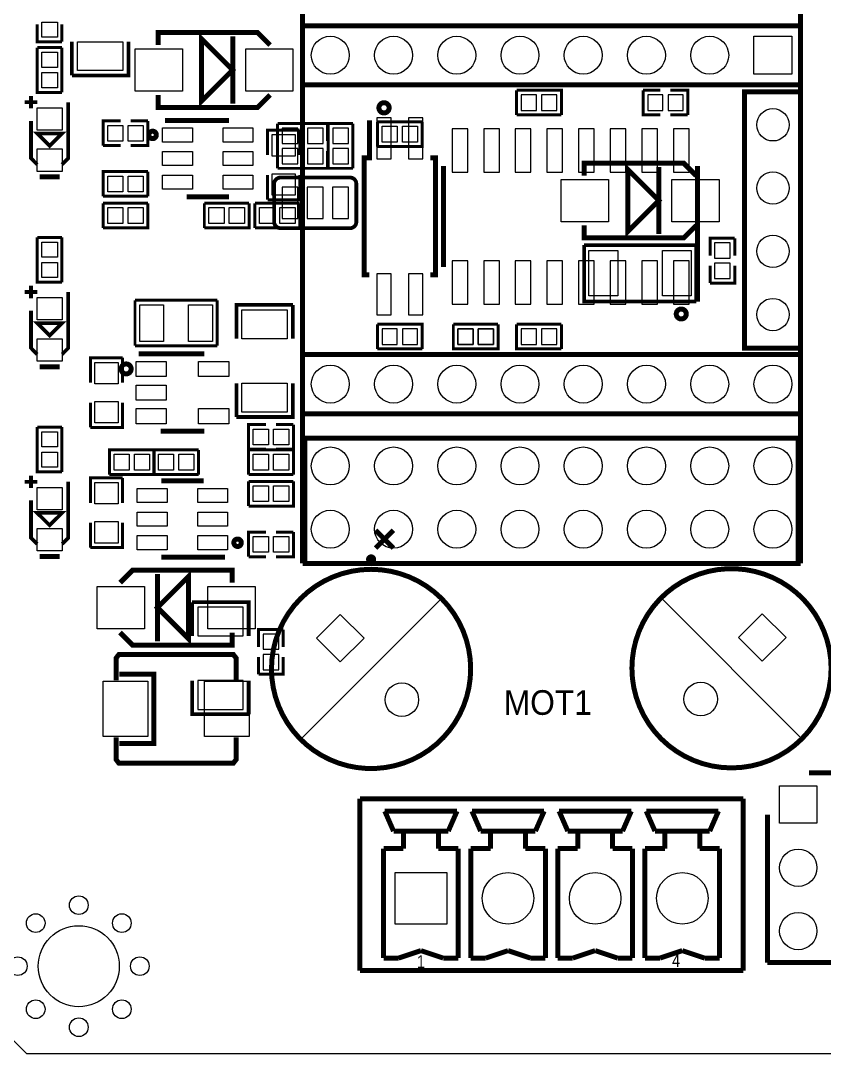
# Model space of a CAD drawing. Extents: x -23 to 189, y -20 to 117.
# Drawn here: x 24.49 to 56.77, y -1.14 to 40.34 of the extents above; entities that cross this region are included whole.
import ezdxf
from ezdxf.enums import TextEntityAlignment as Align

# ---------------------------------------------------------------- set-up
doc = ezdxf.new("R2010")
doc.units = 0
doc.header["$MEASUREMENT"] = 0
for name, color, linetype in [('BOTTOM', 132, 'CONTINUOUS'), ('OUTLINE', 7, 'CONTINUOUS'), ('SILKSCREEN_BOTTOM', 230, 'CONTINUOUS'), ('SILKSCREEN_TOP', 7, 'CONTINUOUS'), ('TOP', 1, 'CONTINUOUS')]:
    doc.layers.add(name, color=color, linetype=linetype)

msp = doc.modelspace()

# ---------------------------------------------------------------- linework, layer by layer
at = {"layer": 'BOTTOM'}
for points in [[(53.94452, 39.71036), (55.46852, 39.71036), (55.46852, 38.18636), (53.94452, 38.18636)], [(45.20438, 36.73348), (45.20438, 37.3634), (44.59478, 37.3634), (44.59478, 36.73348)], [(46.02226, 36.73348), (46.02226, 37.3634), (45.41266, 37.3634), (45.41266, 36.73348)], [(50.28438, 36.73348), (50.28438, 37.3634), (49.67478, 37.3634), (49.67478, 36.73348)], [(51.10226, 36.73348), (51.10226, 37.3634), (50.49266, 37.3634), (50.49266, 36.73348)], [(39.37508, 36.4363), (38.79596, 36.4363), (38.79596, 34.7853), (39.37508, 34.7853)], [(40.64508, 36.4363), (40.06596, 36.4363), (40.06596, 34.7853), (40.64508, 34.7853)], [(34.99104, 35.41014), (35.62096, 35.41014), (35.62096, 36.01974), (34.99104, 36.01974)], [(36.00704, 35.41014), (36.63696, 35.41014), (36.63696, 36.01974), (36.00704, 36.01974)], [(37.65296, 36.01974), (37.02304, 36.01974), (37.02304, 35.41014), (37.65296, 35.41014)], [(41.81856, 34.25571), (42.44848, 34.25571), (42.44848, 35.99561), (41.81856, 35.99561)], [(43.08856, 34.25571), (43.71848, 34.25571), (43.71848, 35.99561), (43.08856, 35.99561)], [(44.35856, 34.25571), (44.98848, 34.25571), (44.98848, 35.99561), (44.35856, 35.99561)], [(45.62856, 34.25571), (46.25848, 34.25571), (46.25848, 35.99561), (45.62856, 35.99561)], [(46.89856, 34.25571), (47.52848, 34.25571), (47.52848, 35.99561), (46.89856, 35.99561)], [(48.16856, 34.25571), (48.79848, 34.25571), (48.79848, 35.99561), (48.16856, 35.99561)], [(49.43856, 34.25571), (50.06848, 34.25571), (50.06848, 35.99561), (49.43856, 35.99561)], [(50.70856, 34.25571), (51.33848, 34.25571), (51.33848, 35.99561), (50.70856, 35.99561)], [(34.99104, 34.59226), (35.62096, 34.59226), (35.62096, 35.20186), (34.99104, 35.20186)], [(36.00704, 34.59226), (36.63696, 34.59226), (36.63696, 35.20186), (36.00704, 35.20186)], [(37.65296, 35.20186), (37.02304, 35.20186), (37.02304, 34.59226), (37.65296, 34.59226)], [(35.6235, 32.385), (35.6235, 33.655), (34.9885, 33.655), (34.9885, 32.385)], [(36.6395, 32.385), (36.6395, 33.655), (36.0045, 33.655), (36.0045, 32.385)], [(37.6555, 32.385), (37.6555, 33.655), (37.0205, 33.655), (37.0205, 32.385)], [(52.35956, 30.80258), (52.98948, 30.80258), (52.98948, 31.41218), (52.35956, 31.41218)], [(41.81856, 28.95727), (42.44848, 28.95727), (42.44848, 30.69717), (41.81856, 30.69717)], [(43.08856, 28.95727), (43.71848, 28.95727), (43.71848, 30.69717), (43.08856, 30.69717)], [(44.35856, 28.95727), (44.98848, 28.95727), (44.98848, 30.69717), (44.35856, 30.69717)], [(45.62856, 28.95727), (46.25848, 28.95727), (46.25848, 30.69717), (45.62856, 30.69717)], [(46.89856, 28.95727), (47.52848, 28.95727), (47.52848, 30.69717), (46.89856, 30.69717)], [(48.16856, 28.95727), (48.79848, 28.95727), (48.79848, 30.69717), (48.16856, 30.69717)], [(49.43856, 28.95727), (50.06848, 28.95727), (50.06848, 30.69717), (49.43856, 30.69717)], [(50.70856, 28.95727), (51.33848, 28.95727), (51.33848, 30.69717), (50.70856, 30.69717)], [(52.35956, 29.9847), (52.98948, 29.9847), (52.98948, 30.5943), (52.35956, 30.5943)], [(39.37508, 30.16758), (38.79596, 30.16758), (38.79596, 28.51658), (39.37508, 28.51658)], [(40.64508, 30.16758), (40.06596, 30.16758), (40.06596, 28.51658), (40.64508, 28.51658)], [(39.61638, 27.33548), (39.61638, 27.9654), (39.00678, 27.9654), (39.00678, 27.33548)], [(40.43426, 27.33548), (40.43426, 27.9654), (39.82466, 27.9654), (39.82466, 27.33548)], [(42.05478, 27.9654), (42.05478, 27.33548), (42.66438, 27.33548), (42.66438, 27.9654)], [(42.87266, 27.9654), (42.87266, 27.33548), (43.48226, 27.33548), (43.48226, 27.9654)], [(44.59478, 27.9654), (44.59478, 27.33548), (45.20438, 27.33548), (45.20438, 27.9654)], [(45.41266, 27.9654), (45.41266, 27.33548), (46.02226, 27.33548), (46.02226, 27.9654)], [(31.60141, 15.62735), (33.42259, 15.62735), (33.42259, 16.78813), (31.60141, 16.78813)], [(36.374137, 15.53972), (37.32784, 16.493423), (38.281543, 15.53972), (37.32784, 14.586017)], [(54.2798, 16.518823), (55.233503, 15.56512), (54.2798, 14.611417), (53.326097, 15.56512)], [(34.22904, 15.09014), (34.85896, 15.09014), (34.85896, 15.69974), (34.22904, 15.69974)], [(34.22904, 14.27226), (34.85896, 14.27226), (34.85896, 14.88186), (34.22904, 14.88186)], [(31.60141, 12.67587), (33.42259, 12.67587), (33.42259, 13.83665), (31.60141, 13.83665)], [(54.97195, 9.60755), (56.47309, 9.60755), (56.47309, 8.10641), (54.97195, 8.10641)], [(41.60139, 4.05511), (39.53129, 4.05511), (39.53129, 6.12521), (41.60139, 6.12521)]]:
    msp.add_lwpolyline(points, close=True, dxfattribs=at)
for centre, radius in [((36.92652, 38.94836), 0.762), ((39.46652, 38.94836), 0.762), ((42.00652, 38.94836), 0.762), ((44.54652, 38.94836), 0.762), ((47.08652, 38.94836), 0.762), ((49.62652, 38.94836), 0.762), ((52.16652, 38.94836), 0.762), ((54.70652, 36.15436), 0.65024), ((54.70652, 33.61436), 0.65024), ((54.70652, 31.07436), 0.65024), ((54.70652, 28.53436), 0.65024), ((36.92652, 25.74036), 0.762), ((39.46652, 25.74036), 0.762), ((42.00652, 25.74036), 0.762), ((44.54652, 25.74036), 0.762), ((47.08652, 25.74036), 0.762), ((49.62652, 25.74036), 0.762), ((52.16652, 25.74036), 0.762), ((54.70652, 25.74036), 0.762), ((36.92652, 22.4536), 0.762), ((39.46652, 22.4536), 0.762), ((42.00652, 22.4536), 0.762), ((44.54652, 22.4536), 0.762), ((47.08652, 22.4536), 0.762), ((49.62652, 22.4536), 0.762), ((52.16652, 22.4536), 0.762), ((54.70652, 22.4536), 0.762), ((36.92652, 19.9136), 0.762), ((39.46652, 19.9136), 0.762), ((42.00652, 19.9136), 0.762), ((44.54652, 19.9136), 0.762), ((47.08652, 19.9136), 0.762), ((49.62652, 19.9136), 0.762), ((52.16652, 19.9136), 0.762), ((54.70652, 19.9136), 0.762), ((39.8018, 13.06576), 0.67437), ((51.80584, 13.09116), 0.67437), ((55.72252, 6.31698), 0.75057), ((44.06646, 5.09016), 1.03505), ((47.56658, 5.09016), 1.03505), ((51.0667, 5.09016), 1.03505), ((26.82494, 4.81584), 0.37465), ((25.0952, 4.09448), 0.37465), ((28.55468, 4.09448), 0.37465), ((55.72252, 3.77698), 0.75057), ((26.82494, 2.36474), 1.6256), ((24.37384, 2.36474), 0.37465), ((29.27604, 2.36474), 0.37465), ((25.0952, 0.635), 0.37465), ((28.55468, 0.635), 0.37465), ((26.82494, -0.08636), 0.37465)]:
    msp.add_circle(centre, radius, dxfattribs=at)
at = {"layer": 'OUTLINE'}
msp.add_lwpolyline([(135.8265, 108.966), (133.92912, 110.86338), (24.72182, 110.86338), (22.82444, 108.966), (0, 108.966), (0, 0.762), (22.82444, 0.762), (24.72182, -1.13538), (133.92912, -1.13538), (135.8265, 0.762), (177.038, 0.762), (177.038, 108.966)], close=True, dxfattribs=at)
at = {"layer": 'SILKSCREEN_BOTTOM'}
for points, const_width in [([(44.40936, 37.54374), (46.20768, 37.54374), (46.20768, 36.55314)], 0.11938), ([(44.40936, 36.55314), (44.40936, 37.54374)], 0.11938), ([(50.18786, 36.55314), (49.48936, 36.55314), (49.48936, 37.54374)], 0.11938), ([(50.18786, 37.54374), (49.48936, 37.54374)], 0.11938), ([(50.58918, 37.54374), (51.28768, 37.54374), (51.28768, 36.55314)], 0.11938), ([(44.40936, 36.55314), (46.20768, 36.55314)], 0.11938), ([(50.58918, 36.55314), (51.28768, 36.55314)], 0.11938), ([(35.8013, 36.20516), (35.8013, 34.40684), (34.8107, 34.40684)], 0.11938), ([(34.8107, 36.20516), (35.8013, 36.20516)], 0.11938), ([(34.8107, 36.20516), (34.8107, 34.40684)], 0.11938), ([(35.8267, 35.50666), (35.8267, 36.20516), (36.8173, 36.20516)], 0.11938), ([(36.8173, 35.50666), (36.8173, 36.20516)], 0.11938), ([(36.8427, 34.40684), (36.8427, 36.20516), (37.8333, 36.20516)], 0.11938), ([(37.8333, 34.40684), (37.8333, 36.20516)], 0.11938), ([(38.49624, 36.33724), (38.49624, 34.82594), (38.2905, 34.82594), (38.2905, 30.12694), (38.49624, 30.12694)], 0.20066), ([(36.8173, 35.10534), (36.8173, 34.40684), (35.8267, 34.40684)], 0.11938), ([(35.8267, 35.10534), (35.8267, 34.40684)], 0.11938), ([(40.9448, 34.82594), (41.15054, 34.82594), (41.15054, 30.12694), (40.9448, 30.12694)], 0.20066), ([(37.8333, 34.40684), (36.8427, 34.40684)], 0.11938), ([(41.4782, 30.44698), (41.4782, 34.5059)], 0.20066), ([(51.67884, 29.0576), (51.67884, 34.5059)], 0.20066), ([(37.719, 34.036), (34.925, 34.036)], 0.1524), ([(34.671, 32.258), (34.671, 33.782)], 0.1524), ([(37.973, 32.258), (37.973, 33.782)], 0.1524), ([(37.719, 32.004), (34.925, 32.004)], 0.1524), ([(52.17922, 30.8991), (52.17922, 31.5976), (53.16982, 31.5976)], 0.11938), ([(53.16982, 30.8991), (53.16982, 31.5976)], 0.11938), ([(53.16982, 30.49778), (53.16982, 29.79928), (52.17922, 29.79928)], 0.11938), ([(52.17922, 30.49778), (52.17922, 29.79928)], 0.11938), ([(38.82136, 28.14574), (40.61968, 28.14574), (40.61968, 27.15514)], 0.11938), ([(38.82136, 27.15514), (38.82136, 28.14574)], 0.11938), ([(43.66768, 27.15514), (41.86936, 27.15514), (41.86936, 28.14574)], 0.11938), ([(43.66768, 28.14574), (41.86936, 28.14574)], 0.11938), ([(43.66768, 28.14574), (43.66768, 27.15514)], 0.11938), ([(46.20768, 27.15514), (44.40936, 27.15514), (44.40936, 28.14574)], 0.11938), ([(46.20768, 28.14574), (44.40936, 28.14574)], 0.11938), ([(46.20768, 28.14574), (46.20768, 27.15514)], 0.11938), ([(38.82136, 27.15514), (40.61968, 27.15514)], 0.11938), ([(33.64738, 15.63116), (33.64738, 16.98244), (31.37662, 16.98244)], 0.14986), ([(31.37662, 15.63116), (31.37662, 16.98244)], 0.14986), ([(34.0487, 15.18666), (34.0487, 15.88516), (35.0393, 15.88516)], 0.11938), ([(35.0393, 15.18666), (35.0393, 15.88516)], 0.11938), ([(35.0393, 14.78534), (35.0393, 14.08684), (34.0487, 14.08684)], 0.11938), ([(34.0487, 14.78534), (34.0487, 14.08684)], 0.11938), ([(31.37662, 13.83284), (31.37662, 12.48156), (33.64738, 12.48156)], 0.14986), ([(33.64738, 13.83284), (33.64738, 12.48156)], 0.14986)]:
    msp.add_lwpolyline(points, dxfattribs=dict(at, const_width=const_width))
for points, const_width in [([(39.29126, 36.83762, 1.000438), (38.87978, 36.83508, 0.999563), (39.29126, 36.83762)], 0.20066), ([(34.671, 33.782, -0.414214), (34.925, 34.036)], 0.1524), ([(37.719, 34.036, -0.414214), (37.973, 33.782)], 0.1524), ([(34.925, 32.004, -0.414214), (34.671, 32.258)], 0.1524), ([(37.973, 32.258, -0.414214), (37.719, 32.004)], 0.1524), ([(51.22418, 28.55722, 1.002445), (50.82286, 28.55468, 0.997561), (51.22418, 28.55722)], 0.20066)]:
    msp.add_lwpolyline(points, format="xyb", dxfattribs=dict(at, const_width=const_width))
at = {"layer": 'SILKSCREEN_TOP'}
for points, const_width in [([(35.814, 18.542), (35.81654, 49.48174)], 0.20066), ([(55.8165, 18.542), (55.8165, 49.48174)], 0.20066), ([(25.1587, 40.18534), (25.1587, 39.48684), (26.1493, 39.48684)], 0.11938), ([(26.1493, 40.18534), (26.1493, 39.48684)], 0.11938), ([(35.91052, 40.13454), (55.72252, 40.13454)], 0.20066), ([(30.00756, 39.35476), (30.00756, 39.85514), (34.00806, 39.85514), (34.50844, 39.35476)], 0.20066), ([(33.0073, 38.354), (31.75762, 39.60368), (31.75762, 37.10432), (33.0073, 38.354)], 0.20066), ([(28.82138, 39.48684), (28.82138, 38.13556), (26.55062, 38.13556)], 0.14986), ([(26.55062, 39.48684), (26.55062, 38.13556)], 0.14986), ([(33.0073, 37.00526), (33.0073, 39.70274)], 0.20066), ([(25.1587, 39.25316), (25.1587, 37.45484), (26.1493, 37.45484)], 0.11938), ([(26.1493, 39.25316), (25.1587, 39.25316)], 0.11938), ([(26.1493, 39.25316), (26.1493, 37.45484)], 0.11938), ([(35.91052, 37.75964), (55.72252, 37.75964)], 0.20066), ([(24.9047, 36.80968), (24.9047, 37.31006)], 0.14986), ([(34.50844, 37.35324), (34.00806, 36.85286), (30.00756, 36.85286), (30.00756, 37.35324)], 0.20066), ([(25.15362, 37.06114), (24.65324, 37.06114)], 0.14986), ([(26.4033, 37.06114), (26.4033, 34.8107), (26.15438, 34.55924)], 0.14986), ([(25.15362, 34.55924), (24.9047, 34.8107), (24.9047, 36.3093)], 0.14986), ([(28.50134, 36.3093), (27.80284, 36.3093), (27.80284, 35.3187)], 0.11938), ([(28.90266, 35.3187), (29.60116, 35.3187), (29.60116, 36.3093)], 0.11938), ([(28.90266, 36.3093), (29.60116, 36.3093)], 0.11938), ([(30.2895, 36.33216), (32.8549, 36.33216)], 0.20066), ([(38.82136, 35.28314), (40.61968, 35.28314), (40.61968, 36.27374)], 0.11938), ([(38.82136, 36.27374), (38.82136, 35.28314)], 0.11938), ([(38.82136, 36.27374), (40.61968, 36.27374)], 0.11938), ([(25.654, 35.31108), (25.15362, 35.80892), (26.15438, 35.80892), (25.654, 35.31108)], 0.14986), ([(34.40684, 34.94278), (34.40684, 35.94354), (35.69716, 35.94354)], 0.11938), ([(35.69716, 34.94278), (35.69716, 35.94354)], 0.11938), ([(28.50134, 35.3187), (27.80284, 35.3187)], 0.11938), ([(47.12208, 34.1122), (47.12208, 34.61258), (51.12258, 34.61258), (51.62296, 34.1122)], 0.20066), ([(50.12182, 33.11144), (48.87214, 34.36112), (48.87214, 31.86176), (50.12182, 33.11144)], 0.20066), ([(50.12182, 31.7627), (50.12182, 34.46018)], 0.20066), ([(26.05278, 34.05886), (25.25522, 34.05886)], 0.20066), ([(29.60116, 34.2773), (27.80284, 34.2773), (27.80284, 33.2867)], 0.11938), ([(29.60116, 33.2867), (29.60116, 34.2773)], 0.11938), ([(35.69716, 34.14522), (35.69716, 33.14446), (34.40684, 33.14446)], 0.11938), ([(34.40684, 34.14522), (34.40684, 33.14446)], 0.11938), ([(29.60116, 33.2867), (27.80284, 33.2867)], 0.11938), ([(31.1531, 33.26384), (32.8549, 33.26384)], 0.20066), ([(27.80284, 32.0167), (29.60116, 32.0167), (29.60116, 33.0073)], 0.11938), ([(27.80284, 33.0073), (27.80284, 32.0167)], 0.11938), ([(27.80284, 33.0073), (29.60116, 33.0073)], 0.11938), ([(31.86684, 32.0167), (33.66516, 32.0167), (33.66516, 33.0073)], 0.11938), ([(31.86684, 33.0073), (31.86684, 32.0167)], 0.11938), ([(31.86684, 33.0073), (33.66516, 33.0073)], 0.11938), ([(33.89884, 32.0167), (35.69716, 32.0167), (35.69716, 33.0073)], 0.11938), ([(33.89884, 33.0073), (33.89884, 32.0167)], 0.11938), ([(33.89884, 33.0073), (35.69716, 33.0073)], 0.11938), ([(51.62296, 32.11068), (51.12258, 31.6103), (47.12208, 31.6103), (47.12208, 32.11068)], 0.20066), ([(25.1587, 31.63316), (25.1587, 29.83484), (26.1493, 29.83484)], 0.11938), ([(26.1493, 31.63316), (25.1587, 31.63316)], 0.11938), ([(26.1493, 31.63316), (26.1493, 29.83484)], 0.11938), ([(51.62296, 29.05506), (47.12208, 29.05506), (47.12208, 31.32582)], 0.14986), ([(47.12208, 31.32582), (51.62296, 31.32582), (51.62296, 29.05506)], 0.14986), ([(25.15362, 29.44114), (24.65324, 29.44114)], 0.14986), ([(24.9047, 29.18968), (24.9047, 29.69006)], 0.14986), ([(26.4033, 29.44114), (26.4033, 27.1907), (26.15438, 26.93924)], 0.14986), ([(29.083, 29.1084), (32.385, 29.1084)], 0.11938), ([(29.083, 27.2796), (29.083, 29.1084)], 0.11938), ([(32.385, 29.1084), (32.385, 27.2796)], 0.11938), ([(25.15362, 26.93924), (24.9047, 27.1907), (24.9047, 28.6893)], 0.14986), ([(33.15462, 27.56916), (33.15462, 28.92044), (35.42538, 28.92044)], 0.14986), ([(35.42538, 27.56916), (35.42538, 28.92044)], 0.14986), ([(25.654, 27.69108), (25.15362, 28.18892), (26.15438, 28.18892), (25.654, 27.69108)], 0.14986), ([(41.86936, 27.15514), (43.66768, 27.15514), (43.66768, 28.14574)], 0.11938), ([(41.86936, 28.14574), (41.86936, 27.15514)], 0.11938), ([(41.86936, 28.14574), (43.66768, 28.14574)], 0.11938), ([(32.385, 27.2796), (29.083, 27.2796)], 0.11938), ([(29.22778, 26.95448), (31.86684, 26.95448)], 0.20066), ([(35.91052, 26.92654), (55.72252, 26.92654)], 0.20066), ([(27.29484, 25.79878), (27.29484, 26.79954), (28.58516, 26.79954)], 0.11938), ([(28.58516, 25.79878), (28.58516, 26.79954)], 0.11938), ([(26.05278, 26.43886), (25.25522, 26.43886)], 0.20066), ([(35.42538, 25.77084), (35.42538, 24.41956), (33.15462, 24.41956)], 0.14986), ([(33.15462, 25.77084), (33.15462, 24.41956)], 0.14986), ([(28.58516, 25.00122), (28.58516, 24.00046), (27.29484, 24.00046)], 0.11938), ([(27.29484, 25.00122), (27.29484, 24.00046)], 0.11938), ([(35.80892, 24.55164), (55.72252, 24.55164)], 0.20066), ([(25.1587, 24.01316), (25.1587, 22.21484), (26.1493, 22.21484)], 0.11938), ([(26.1493, 24.01316), (25.1587, 24.01316)], 0.11938), ([(26.1493, 24.01316), (26.1493, 22.21484)], 0.11938), ([(34.34334, 24.1173), (33.64484, 24.1173), (33.64484, 23.1267)], 0.11938), ([(34.74466, 23.1267), (35.44316, 23.1267), (35.44316, 24.1173)], 0.11938), ([(34.74466, 24.1173), (35.44316, 24.1173)], 0.11938), ([(30.10916, 23.84552), (31.86684, 23.84552)], 0.20066), ([(35.91052, 18.57502), (35.91052, 23.57374)], 0.20066), ([(35.91052, 23.57374), (55.72252, 23.57374)], 0.20066), ([(55.72252, 18.57502), (55.72252, 23.57374)], 0.20066), ([(29.85516, 23.1013), (28.05684, 23.1013), (28.05684, 22.1107)], 0.11938), ([(31.63316, 23.1013), (29.83484, 23.1013), (29.83484, 22.1107)], 0.11938), ([(29.85516, 22.1107), (29.85516, 23.1013)], 0.11938), ([(31.63316, 22.1107), (31.63316, 23.1013)], 0.11938), ([(34.34334, 23.1267), (33.64484, 23.1267)], 0.11938), ([(35.44316, 23.1013), (33.64484, 23.1013), (33.64484, 22.1107)], 0.11938), ([(35.44316, 22.1107), (35.44316, 23.1013)], 0.11938), ([(24.9047, 21.56968), (24.9047, 22.07006)], 0.14986), ([(27.29484, 20.97278), (27.29484, 21.97354), (28.58516, 21.97354)], 0.11938), ([(29.85516, 22.1107), (28.05684, 22.1107)], 0.11938), ([(28.58516, 20.97278), (28.58516, 21.97354)], 0.11938), ([(31.63316, 22.1107), (29.83484, 22.1107)], 0.11938), ([(35.44316, 22.1107), (33.64484, 22.1107)], 0.11938), ([(25.15362, 21.82114), (24.65324, 21.82114)], 0.14986), ([(26.4033, 21.82114), (26.4033, 19.5707), (26.15438, 19.31924)], 0.14986), ([(31.8389, 21.85416), (30.1371, 21.85416)], 0.20066), ([(33.64484, 20.8407), (35.44316, 20.8407), (35.44316, 21.8313)], 0.11938), ([(33.64484, 21.8313), (33.64484, 20.8407)], 0.11938), ([(33.64484, 21.8313), (35.44316, 21.8313)], 0.11938), ([(25.15362, 19.31924), (24.9047, 19.5707), (24.9047, 21.0693)], 0.14986), ([(25.654, 20.07108), (25.15362, 20.56892), (26.15438, 20.56892), (25.654, 20.07108)], 0.14986), ([(28.58516, 20.17522), (28.58516, 19.17446), (27.29484, 19.17446)], 0.11938), ([(27.29484, 20.17522), (27.29484, 19.17446)], 0.11938), ([(38.74516, 19.87042), (39.46144, 19.1516)], 0.20066), ([(39.46144, 19.87042), (38.74516, 19.1516)], 0.20066), ([(34.34334, 19.7993), (33.64484, 19.7993), (33.64484, 18.8087)], 0.11938), ([(34.74466, 18.8087), (35.44316, 18.8087), (35.44316, 19.7993)], 0.11938), ([(34.74466, 19.7993), (35.44316, 19.7993)], 0.11938), ([(26.05278, 18.81886), (25.25522, 18.81886)], 0.20066), ([(32.7025, 18.78584), (30.1371, 18.78584)], 0.20066), ([(34.34334, 18.8087), (33.64484, 18.8087)], 0.11938), ([(28.48356, 17.76476), (28.98394, 18.26514), (32.98444, 18.26514), (32.98444, 17.76476)], 0.20066), ([(29.9847, 16.764), (31.23438, 15.51432), (31.23438, 18.01368), (29.9847, 16.764)], 0.20066), ([(35.814, 18.542), (55.8165, 18.542)], 0.20066), ([(29.9847, 18.11274), (29.9847, 15.41526)], 0.20066), ([(32.98444, 15.76324), (32.98444, 15.26286), (28.98394, 15.26286), (28.48356, 15.76324)], 0.20066), ([(33.147, 13.843), (33.147, 14.732), (33.03524, 14.87932), (28.43276, 14.87932), (28.321, 14.732), (28.321, 13.843)], 0.20066), ([(28.448, 14.097), (29.845, 14.097), (29.845, 11.303), (28.448, 11.303)], 0.20066), ([(33.147, 11.557), (33.147, 10.668), (33.03524, 10.52068), (28.43276, 10.52068), (28.321, 10.668), (28.321, 11.557)], 0.20066), ([(59.50204, 2.50698), (59.50204, 10.12698), (56.15432, 10.12698)], 0.20066), ([(38.11524, 9.09066), (38.11524, 2.18948)], 0.20066), ([(38.11524, 9.09066), (45.4406, 9.09066)], 0.20066), ([(45.4406, 9.09066), (53.51526, 9.09066)], 0.20066), ([(53.51526, 9.09066), (53.51526, 2.18948)], 0.20066), ([(39.116, 8.59028), (39.46652, 7.79018)], 0.20066), ([(39.116, 8.59028), (42.01668, 8.59028)], 0.20066), ([(42.01668, 8.59028), (41.66616, 7.79018)], 0.20066), ([(45.5168, 8.59028), (42.61612, 8.59028)], 0.20066), ([(42.61612, 8.59028), (42.96664, 7.79018)], 0.20066), ([(45.5168, 8.59028), (45.16628, 7.79018)], 0.20066), ([(46.11624, 8.59028), (46.46676, 7.79018)], 0.20066), ([(46.11624, 8.59028), (49.01692, 8.59028)], 0.20066), ([(49.01692, 8.59028), (48.6664, 7.79018)], 0.20066), ([(49.61636, 8.59028), (49.96688, 7.79018)], 0.20066), ([(49.61636, 8.59028), (52.51704, 8.59028)], 0.20066), ([(52.51704, 8.59028), (52.16652, 7.79018)], 0.20066), ([(54.483, 8.45312), (54.483, 2.50698)], 0.20066), ([(39.46652, 7.79018), (41.5671, 7.79018)], 0.20066), ([(39.8653, 7.79018), (39.8653, 7.08914)], 0.20066), ([(41.26738, 7.79018), (41.26738, 7.08914)], 0.20066), ([(41.26738, 7.79018), (41.66616, 7.79018)], 0.20066), ([(43.36542, 7.79018), (42.96664, 7.79018)], 0.20066), ([(45.16628, 7.79018), (43.0657, 7.79018)], 0.20066), ([(43.36542, 7.79018), (43.36542, 7.08914)], 0.20066), ([(44.7675, 7.79018), (44.7675, 7.08914)], 0.20066), ([(46.46676, 7.79018), (48.56734, 7.79018)], 0.20066), ([(46.86554, 7.79018), (46.86554, 7.08914)], 0.20066), ([(48.26508, 7.79018), (48.26508, 7.08914)], 0.20066), ([(48.26508, 7.79018), (48.6664, 7.79018)], 0.20066), ([(49.96688, 7.79018), (52.06746, 7.79018)], 0.20066), ([(50.36566, 7.79018), (50.36566, 7.08914)], 0.20066), ([(51.7652, 7.79018), (51.7652, 7.08914)], 0.20066), ([(51.7652, 7.79018), (52.16652, 7.79018)], 0.20066), ([(39.0652, 7.08914), (39.0652, 2.68986)], 0.20066), ([(39.0652, 7.08914), (39.8653, 7.08914)], 0.20066), ([(41.26738, 7.08914), (42.06748, 7.08914)], 0.20066), ([(42.06748, 7.08914), (42.06748, 2.68986)], 0.20066), ([(42.56532, 7.08914), (42.56532, 2.68986)], 0.20066), ([(43.36542, 7.08914), (42.56532, 7.08914)], 0.20066), ([(45.5676, 7.08914), (44.7675, 7.08914)], 0.20066), ([(45.5676, 7.08914), (45.5676, 2.68986)], 0.20066), ([(46.06544, 7.08914), (46.06544, 2.68986)], 0.20066), ([(46.06544, 7.08914), (46.86554, 7.08914)], 0.20066), ([(48.26508, 7.08914), (49.06518, 7.08914)], 0.20066), ([(49.06518, 7.08914), (49.06518, 2.68986)], 0.20066), ([(49.56556, 7.08914), (49.56556, 2.68986)], 0.20066), ([(49.56556, 7.08914), (50.36566, 7.08914)], 0.20066), ([(51.7652, 7.08914), (52.5653, 7.08914)], 0.20066), ([(52.5653, 7.08914), (52.5653, 2.68986)], 0.20066), ([(39.66718, 2.68986), (40.56634, 2.98958)], 0.20066), ([(40.56634, 2.98958), (41.4655, 2.68986)], 0.20066), ([(43.1673, 2.68986), (44.06646, 2.98958)], 0.20066), ([(44.06646, 2.98958), (44.96562, 2.68986)], 0.20066), ([(46.66742, 2.68986), (47.56658, 2.98958)], 0.20066), ([(47.56658, 2.98958), (48.46574, 2.68986)], 0.20066), ([(50.16754, 2.68986), (51.0667, 2.98958)], 0.20066), ([(51.0667, 2.98958), (51.96586, 2.68986)], 0.20066), ([(39.0652, 2.68986), (39.66718, 2.68986)], 0.20066), ([(41.4655, 2.68986), (42.06748, 2.68986)], 0.20066), ([(42.56532, 2.68986), (43.1673, 2.68986)], 0.20066), ([(44.96562, 2.68986), (45.5676, 2.68986)], 0.20066), ([(46.06544, 2.68986), (46.66742, 2.68986)], 0.20066), ([(48.46574, 2.68986), (49.06518, 2.68986)], 0.20066), ([(49.56556, 2.68986), (50.16754, 2.68986)], 0.20066), ([(51.96586, 2.68986), (52.5653, 2.68986)], 0.20066), ([(54.483, 2.50698), (59.50204, 2.50698)], 0.20066), ([(38.11524, 2.18948), (45.67174, 2.18948)], 0.20066), ([(45.67174, 2.18948), (53.51526, 2.18948)], 0.20066)]:
    msp.add_lwpolyline(points, dxfattribs=dict(at, const_width=const_width))
msp.add_lwpolyline([(55.8165, 37.47516, 0.2032, 0.2032, 0), (53.56352, 37.47516, 0.20066, 0.20066, 0), (53.56352, 27.18054, 0.2032, 0.2032, 0), (55.8165, 27.18054, 0.2032, 0.2032, 0)], format="xyseb", dxfattribs=at)
at = {"layer": 'SILKSCREEN_TOP', "const_width": 0.20066}
for points in [[(29.93898, 35.74796, 1.000267), (29.63926, 35.74796, 0.999733), (29.93898, 35.74796)], [(28.92806, 26.34996, 1.000199), (28.52674, 26.34996, 0.999801), (28.92806, 26.34996)], [(33.35274, 19.37004, 0.999733), (33.05302, 19.37004, 1.000267), (33.35274, 19.37004)], [(38.66642, 18.70202, 0.999473), (38.46322, 18.70202, 1.000528), (38.66642, 18.70202)], [(42.56532, 14.30274, 0.999902), (34.56432, 14.30274, 1.000098), (42.56532, 14.30274)], [(57.04332, 14.32814, 1.000098), (49.04232, 14.32814, 0.999902), (57.04332, 14.32814)]]:
    msp.add_lwpolyline(points, format="xyb", dxfattribs=at)
at = {"layer": 'SILKSCREEN_TOP'}
for points in [[(41.40454, 11.46302, 0.414198), (41.40454, 17.14246), (35.7251, 11.46302, 0.414228)], [(50.2031, 11.48842, 0.414198), (55.88254, 11.48842), (50.2031, 17.16786, 0.414228)]]:
    msp.add_lwpolyline(points, format="xyb", close=True, dxfattribs=at)
at = {"layer": 'TOP'}
for points in [[(25.33904, 40.28186), (25.96896, 40.28186), (25.96896, 39.67226), (25.33904, 39.67226)], [(26.77541, 39.49065), (28.59659, 39.49065), (28.59659, 38.32987), (26.77541, 38.32987)], [(53.94452, 39.71036), (55.46852, 39.71036), (55.46852, 38.18636), (53.94452, 38.18636)], [(25.96896, 38.45814), (25.33904, 38.45814), (25.33904, 39.06774), (25.96896, 39.06774)], [(29.08808, 37.5031), (29.08808, 39.20236), (30.988, 39.20236), (30.988, 37.5031)], [(35.42792, 39.20363), (35.42792, 37.50437), (33.528, 37.50437), (33.528, 39.20363)], [(25.96896, 37.64026), (25.33904, 37.64026), (25.33904, 38.24986), (25.96896, 38.24986)], [(25.15362, 36.83508), (26.15438, 36.83508), (26.15438, 35.93592), (25.15362, 35.93592)], [(28.59786, 36.12896), (28.59786, 35.49904), (27.98826, 35.49904), (27.98826, 36.12896)], [(29.41574, 36.12896), (29.41574, 35.49904), (28.80614, 35.49904), (28.80614, 36.12896)], [(39.61638, 36.0934), (39.61638, 35.46348), (39.00678, 35.46348), (39.00678, 36.0934)], [(40.43426, 36.0934), (40.43426, 35.46348), (39.82466, 35.46348), (39.82466, 36.0934)], [(30.19044, 35.46348), (30.19044, 36.03244), (31.38932, 36.03244), (31.38932, 35.46348)], [(32.61868, 35.46348), (32.61868, 36.03244), (33.81756, 36.03244), (33.81756, 35.46348)], [(34.58718, 35.75939), (35.51682, 35.75939), (35.51682, 34.89833), (34.58718, 34.89833)], [(26.15438, 34.28492), (25.15362, 34.28492), (25.15362, 35.18408), (26.15438, 35.18408)], [(30.19044, 34.51352), (30.19044, 35.08248), (31.38932, 35.08248), (31.38932, 34.51352)], [(32.61868, 34.51352), (32.61868, 35.08248), (33.81756, 35.08248), (33.81756, 34.51352)], [(27.98826, 33.46704), (27.98826, 34.09696), (28.59786, 34.09696), (28.59786, 33.46704)], [(28.80614, 33.46704), (28.80614, 34.09696), (29.41574, 34.09696), (29.41574, 33.46704)], [(30.19044, 33.56356), (30.19044, 34.13252), (31.38932, 34.13252), (31.38932, 33.56356)], [(32.61868, 33.56356), (32.61868, 34.13252), (33.81756, 34.13252), (33.81756, 33.56356)], [(34.58718, 34.18967), (35.51682, 34.18967), (35.51682, 33.32861), (34.58718, 33.32861)], [(46.2026, 32.26054), (46.2026, 33.9598), (48.10252, 33.9598), (48.10252, 32.26054)], [(52.54244, 33.96107), (52.54244, 32.26181), (50.64252, 32.26181), (50.64252, 33.96107)], [(28.59786, 32.82696), (28.59786, 32.19704), (27.98826, 32.19704), (27.98826, 32.82696)], [(29.41574, 32.82696), (29.41574, 32.19704), (28.80614, 32.19704), (28.80614, 32.82696)], [(32.66186, 32.82696), (32.66186, 32.19704), (32.05226, 32.19704), (32.05226, 32.82696)], [(33.47974, 32.82696), (33.47974, 32.19704), (32.87014, 32.19704), (32.87014, 32.82696)], [(34.69386, 32.82696), (34.69386, 32.19704), (34.08426, 32.19704), (34.08426, 32.82696)], [(35.51174, 32.82696), (35.51174, 32.19704), (34.90214, 32.19704), (34.90214, 32.82696)], [(25.96896, 30.83814), (25.33904, 30.83814), (25.33904, 31.44774), (25.96896, 31.44774)], [(48.47717, 31.10103), (48.47717, 29.27985), (47.31639, 29.27985), (47.31639, 31.10103)], [(51.42865, 31.10103), (51.42865, 29.27985), (50.26787, 29.27985), (50.26787, 31.10103)], [(25.96896, 30.02026), (25.33904, 30.02026), (25.33904, 30.62986), (25.96896, 30.62986)], [(25.15362, 29.21508), (26.15438, 29.21508), (26.15438, 28.31592), (25.15362, 28.31592)], [(29.2735, 27.4574), (29.2735, 28.92806), (30.23362, 28.92806), (30.23362, 27.4574)], [(31.23438, 27.4574), (31.23438, 28.92806), (32.1945, 28.92806), (32.1945, 27.4574)], [(33.37941, 28.72613), (35.20059, 28.72613), (35.20059, 27.56535), (33.37941, 27.56535)], [(42.66438, 27.9654), (42.66438, 27.33548), (42.05478, 27.33548), (42.05478, 27.9654)], [(43.48226, 27.9654), (43.48226, 27.33548), (42.87266, 27.33548), (42.87266, 27.9654)], [(26.15438, 26.66492), (25.15362, 26.66492), (25.15362, 27.56408), (26.15438, 27.56408)], [(27.47518, 26.61539), (28.40482, 26.61539), (28.40482, 25.75433), (27.47518, 25.75433)], [(29.12872, 26.04516), (29.12872, 26.65476), (30.33776, 26.65476), (30.33776, 26.04516)], [(31.63824, 26.04516), (31.63824, 26.65476), (32.84728, 26.65476), (32.84728, 26.04516)], [(33.37941, 25.77465), (35.20059, 25.77465), (35.20059, 24.61387), (33.37941, 24.61387)], [(29.12872, 25.0952), (29.12872, 25.7048), (30.33776, 25.7048), (30.33776, 25.0952)], [(27.47518, 25.04567), (28.40482, 25.04567), (28.40482, 24.18461), (27.47518, 24.18461)], [(29.12872, 24.14524), (29.12872, 24.75484), (30.33776, 24.75484), (30.33776, 24.14524)], [(31.63824, 24.14524), (31.63824, 24.75484), (32.84728, 24.75484), (32.84728, 24.14524)], [(25.96896, 23.21814), (25.33904, 23.21814), (25.33904, 23.82774), (25.96896, 23.82774)], [(33.83026, 23.30704), (33.83026, 23.93696), (34.43986, 23.93696), (34.43986, 23.30704)], [(34.64814, 23.30704), (34.64814, 23.93696), (35.25774, 23.93696), (35.25774, 23.30704)], [(25.96896, 22.40026), (25.33904, 22.40026), (25.33904, 23.00986), (25.96896, 23.00986)], [(28.24226, 22.29104), (28.24226, 22.92096), (28.85186, 22.92096), (28.85186, 22.29104)], [(29.06014, 22.29104), (29.06014, 22.92096), (29.66974, 22.92096), (29.66974, 22.29104)], [(30.02026, 22.29104), (30.02026, 22.92096), (30.62986, 22.92096), (30.62986, 22.29104)], [(30.83814, 22.29104), (30.83814, 22.92096), (31.44774, 22.92096), (31.44774, 22.29104)], [(33.83026, 22.29104), (33.83026, 22.92096), (34.43986, 22.92096), (34.43986, 22.29104)], [(34.64814, 22.29104), (34.64814, 22.92096), (35.25774, 22.92096), (35.25774, 22.29104)], [(25.15362, 21.59508), (26.15438, 21.59508), (26.15438, 20.69592), (25.15362, 20.69592)], [(28.40482, 20.92833), (27.47518, 20.92833), (27.47518, 21.78939), (28.40482, 21.78939)], [(34.43986, 21.65096), (34.43986, 21.02104), (33.83026, 21.02104), (33.83026, 21.65096)], [(35.25774, 21.65096), (35.25774, 21.02104), (34.64814, 21.02104), (34.64814, 21.65096)], [(30.37332, 21.55444), (30.37332, 20.98548), (29.17444, 20.98548), (29.17444, 21.55444)], [(32.80156, 21.55444), (32.80156, 20.98548), (31.60268, 20.98548), (31.60268, 21.55444)], [(30.37332, 20.60448), (30.37332, 20.03552), (29.17444, 20.03552), (29.17444, 20.60448)], [(32.80156, 20.60448), (32.80156, 20.03552), (31.60268, 20.03552), (31.60268, 20.60448)], [(26.15438, 19.04492), (25.15362, 19.04492), (25.15362, 19.94408), (26.15438, 19.94408)], [(28.40482, 19.35861), (27.47518, 19.35861), (27.47518, 20.21967), (28.40482, 20.21967)], [(30.37332, 19.65452), (30.37332, 19.08556), (29.17444, 19.08556), (29.17444, 19.65452)], [(32.80156, 19.65452), (32.80156, 19.08556), (31.60268, 19.08556), (31.60268, 19.65452)], [(33.83026, 18.98904), (33.83026, 19.61896), (34.43986, 19.61896), (34.43986, 18.98904)], [(34.64814, 18.98904), (34.64814, 19.61896), (35.25774, 19.61896), (35.25774, 18.98904)], [(27.56408, 15.9131), (27.56408, 17.61236), (29.464, 17.61236), (29.464, 15.9131)], [(33.90392, 17.61363), (33.90392, 15.91437), (32.004, 15.91437), (32.004, 17.61363)], [(36.374137, 15.53972), (37.32784, 16.493423), (38.281543, 15.53972), (37.32784, 14.586017)], [(54.2798, 16.518823), (55.233503, 15.56512), (54.2798, 14.611417), (53.326097, 15.56512)], [(27.80284, 11.5951), (27.80284, 13.8049), (29.59354, 13.8049), (29.59354, 11.5951)], [(31.87192, 11.5951), (31.87192, 13.8049), (33.66262, 13.8049), (33.66262, 11.5951)], [(54.97195, 9.60755), (56.47309, 9.60755), (56.47309, 8.10641), (54.97195, 8.10641)], [(41.60139, 4.05511), (39.53129, 4.05511), (39.53129, 6.12521), (41.60139, 6.12521)]]:
    msp.add_lwpolyline(points, close=True, dxfattribs=at)
for centre, radius in [((36.92652, 38.94836), 0.762), ((39.46652, 38.94836), 0.762), ((42.00652, 38.94836), 0.762), ((44.54652, 38.94836), 0.762), ((47.08652, 38.94836), 0.762), ((49.62652, 38.94836), 0.762), ((52.16652, 38.94836), 0.762), ((54.70652, 36.15436), 0.65024), ((54.70652, 33.61436), 0.65024), ((54.70652, 31.07436), 0.65024), ((54.70652, 28.53436), 0.65024), ((36.92652, 25.74036), 0.762), ((39.46652, 25.74036), 0.762), ((42.00652, 25.74036), 0.762), ((44.54652, 25.74036), 0.762), ((47.08652, 25.74036), 0.762), ((49.62652, 25.74036), 0.762), ((52.16652, 25.74036), 0.762), ((54.70652, 25.74036), 0.762), ((36.92652, 22.4536), 0.762), ((39.46652, 22.4536), 0.762), ((42.00652, 22.4536), 0.762), ((44.54652, 22.4536), 0.762), ((47.08652, 22.4536), 0.762), ((49.62652, 22.4536), 0.762), ((52.16652, 22.4536), 0.762), ((54.70652, 22.4536), 0.762), ((36.92652, 19.9136), 0.762), ((39.46652, 19.9136), 0.762), ((42.00652, 19.9136), 0.762), ((44.54652, 19.9136), 0.762), ((47.08652, 19.9136), 0.762), ((49.62652, 19.9136), 0.762), ((52.16652, 19.9136), 0.762), ((54.70652, 19.9136), 0.762), ((39.8018, 13.06576), 0.67437), ((51.80584, 13.09116), 0.67437), ((55.72252, 6.31698), 0.75057), ((44.06646, 5.09016), 1.03505), ((47.56658, 5.09016), 1.03505), ((51.0667, 5.09016), 1.03505), ((26.82494, 4.81584), 0.37465), ((25.0952, 4.09448), 0.37465), ((28.55468, 4.09448), 0.37465), ((55.72252, 3.77698), 0.75057), ((26.82494, 2.36474), 1.6256), ((24.37384, 2.36474), 0.37465), ((29.27604, 2.36474), 0.37465), ((25.0952, 0.635), 0.37465), ((28.55468, 0.635), 0.37465), ((26.82494, -0.08636), 0.37465)]:
    msp.add_circle(centre, radius, dxfattribs=at)

# ---------------------------------------------------------------- texts
at = {"layer": 'SILKSCREEN_TOP', "width": 0.958974}
msp.add_text('MOT1', height=0.9906, dxfattribs=at).set_placement((43.89882, 12.4587))
at = {"layer": 'SILKSCREEN_TOP', "width": 0.85}
for s, p in [('1', (40.56634, 2.29616)), ('4', (50.81524, 2.3368))]:
    msp.add_text(s, height=0.508, dxfattribs=at).set_placement(p, align=Align.CENTER)

doc.saveas('drawing.dxf')
